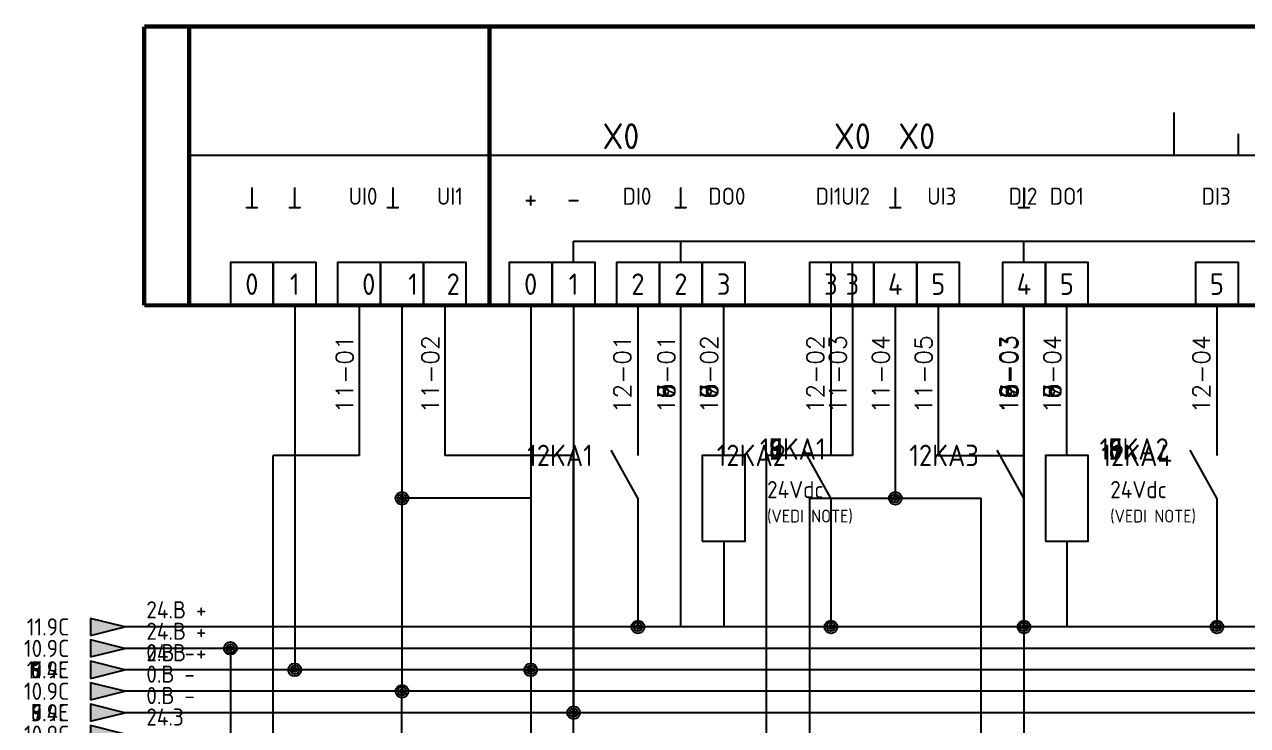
# Model space of a CAD drawing. Extents: x 21 to 417, y 13 to 260.
# Drawn here: x 21 to 163.6, y 178.5 to 260.3 of the extents above; entities that cross this region are included whole.
import ezdxf
from ezdxf.enums import TextEntityAlignment as Align

# ---------------------------------------------------------------- set-up
doc = ezdxf.new("R2010")
doc.units = 0
doc.header["$LTSCALE"] = 10
doc.layers.get('0').update_dxf_attribs({"linetype": 'CONTINUOUS'})
for name, color, linetype in [('10', 9, 'CONTINUOUS'), ('11', 9, 'CONTINUOUS'), ('12', 9, 'CONTINUOUS'), ('5', 9, 'CONTINUOUS'), ('6', 9, 'CONTINUOUS'), ('7', 9, 'CONTINUOUS'), ('8', 9, 'CONTINUOUS'), ('9', 9, 'CONTINUOUS')]:
    doc.layers.add(name, color=color, linetype=linetype)
doc.layers.get('0').freeze()
doc.styles.add('SIMPLEX', font='simplex')
doc.styles.add('SPAC', font='isocp.shx')

# ---------------------------------------------------------------- blocks, each defined once
blk = doc.blocks.new('Numero_Filo')
at = {"color": 3, "style": 'SIMPLEX'}
for tag, flags, p in [('SUPPORTO', 9, (-3.29, 2.73)), ('RIP', 1, (-0.92, 2.73)), ('N', 8, (1.08, 0.73))]:
    blk.add_attdef(tag, text='', height=2, rotation=90, dxfattribs=dict(at, flags=flags)).set_placement(p, align=Align.RIGHT)
blk = doc.blocks.new('BLK56')
at = {"color": 7}
for p, q in [((0, 12.5), (0, 17.5)), ((0, 2.5), (0, -2.5))]:
    blk.add_line(p, q, dxfattribs=at)
blk.add_lwpolyline([(-2.5, 2.5), (2.5, 2.5), (2.5, 12.5), (-2.5, 12.5)], close=True, dxfattribs=at)
at = {"color": 4, "style": 'SPAC', "flags": 9}
blk.add_attdef('QUADRO', text='', height=2.5, dxfattribs=at).set_placement((-4, 16), align=Align.RIGHT)
at = {"color": 3, "style": 'SPAC', "width": 0.75, "flags": 8}
blk.add_attdef('PINA1', text='', height=1.75, rotation=90, dxfattribs=at).set_placement((-1, 17.5), align=Align.RIGHT)
at = {"color": 4, "style": 'SPAC'}
blk.add_attdef('NOME', text='', height=2.5, dxfattribs=at).set_placement((-4, 12), align=Align.RIGHT)
at = {"color": 7, "style": 'SPAC', "flags": 9}
for tag, p in [('COSTRUTTORE', (-6, 8.5)), ('TIPO', (-6, 6))]:
    blk.add_attdef(tag, text='', height=1.5, dxfattribs=at).set_placement(p, align=Align.RIGHT)
at = {"color": 6, "style": 'SPAC'}
for tag, p, flags in [('CODICE', (3.5, 3.5), 1), ('OFFSET', (3.5, 2), 9), ('PRES', (3.5, 0.5), 9), ('DESCRIZIONE', (3.5, -1), 9), ('SUPPORTO', (3.5, -2.5), 9), ('PR4', (3.5, -4), 9)]:
    blk.add_attdef(tag, p, '', height=1, dxfattribs=dict(at, flags=flags))
at = {"color": 3, "style": 'SPAC', "width": 0.75, "flags": 8}
blk.add_attdef('PINB1', (-1, -2.5), '', height=1.75, rotation=90, dxfattribs=at)
at = {"color": 7, "style": 'SPAC', "flags": 9}
for tag, p in [('FUNZIONE1', (0, -8.5)), ('FUNZIONE2', (0, -11.5))]:
    blk.add_attdef(tag, text='', height=2, dxfattribs=at).set_placement(p, align=Align.CENTER)
blk = doc.blocks.new('PUNTO')
for radius in [0.75, 0.5, 0.25]:
    blk.add_circle((0, 0), radius)
blk = doc.blocks.new('_ALIM_1')
at = {"color": 1}
blk.add_lwpolyline([(-4, -1), (0, 0), (-4, 1)], close=True, dxfattribs=at)
blk.add_solid([(-4, 1), (-4, -1), (0, 0)], dxfattribs=at)
at = {"color": 3, "style": 'SPAC'}
blk.add_attdef('SEGNALE', (2.5, 1), '', height=2, dxfattribs=at)
at = {"color": 7, "style": 'SPAC', "flags": 8}
blk.add_attdef('REG', text='', height=2, dxfattribs=at).set_placement((-6.5, -1), align=Align.RIGHT)
at = {"color": 7, "style": 'SPAC'}
for tag, p, flags in [('PRES', (1, -2), 9), ('#LINEA', (1, -3.5), 1)]:
    blk.add_attdef(tag, p, '', height=1, dxfattribs=dict(at, flags=flags))
blk = doc.blocks.new('NA1_F')
at = {"color": 7}
for p, q in [((0, 0), (0, -5)), ((0, -10), (-3.125, -4.375)), ((0, -10), (0, -15))]:
    blk.add_line(p, q, dxfattribs=at)
at = {"color": 3, "style": 'SPAC', "width": 0.75, "flags": 8}
blk.add_attdef('PINA1', text='', height=1.75, rotation=90, dxfattribs=at).set_placement((-1, 0), align=Align.RIGHT)
at = {"color": 4, "style": 'SPAC'}
blk.add_attdef('NOME', text='', height=2.5, dxfattribs=at).set_placement((-5.25, -5), align=Align.MIDDLE_RIGHT)
at = {"color": 7, "style": 'SPAC'}
for tag, flags, p in [('REG', 8, (-5.25, -10)), ('FUNZIONE1', 9, (-5.25, -12.5)), ('FUNZIONE2', 9, (-5.25, -15))]:
    blk.add_attdef(tag, text='', height=1.5, dxfattribs=dict(at, flags=flags)).set_placement(p, align=Align.MIDDLE_RIGHT)
at = {"color": 3, "style": 'SPAC', "width": 0.75, "flags": 8}
blk.add_attdef('PINB1', (-1, -15), '', height=1.75, rotation=90, dxfattribs=at)
at = {"color": 6, "style": 'SPAC', "flags": 9}
blk.add_attdef('PRES', (1, -14.5), '', height=1, dxfattribs=at)

msp = doc.modelspace()

# ---------------------------------------------------------------- linework, layer by layer
at = {"layer": '10'}
for p, q in [((162.5, 245), (162.5, 247.5)), ((75, 245), (330.2, 245)), ((85, 232.5), (85, 235)), ((85, 235), (317.5, 235)), ((97.5, 232.5), (97.5, 235)), ((137.5, 232.5), (137.5, 235)), ((80, 227.5), (80, 185)), ((85, 227.5), (85, 180)), ((97.5, 190), (97.5, 227.5)), ((102.5, 210), (102.5, 227.5)), ((137.5, 190), (137.5, 227.5)), ((142.5, 210), (142.5, 227.5)), ((102.5, 195), (102.5, 190)), ((142.5, 195), (142.5, 190)), ((102.5, 190), (97.5, 190)), ((142.5, 190), (137.5, 190))]:
    msp.add_line(p, q, dxfattribs=at)
at = {"layer": '10', "color": 1, "linetype": 'Continuous'}
for p, q in [((407.5, 185), (32.7, 185)), ((407.5, 180), (32.7, 180))]:
    msp.add_line(p, q, dxfattribs=at)
at = {"layer": '10', "const_width": 0.5}
for points in [[(330.2, 260), (74.95, 260)], [(75.2, 227.5), (75.2, 260)], [(330.2, 227.5), (74.95, 227.5)]]:
    msp.add_lwpolyline(points, dxfattribs=at)
at = {"layer": '10'}
for points in [[(77.5, 227.5), (82.5, 227.5), (82.5, 232.5), (77.5, 232.5)], [(82.5, 227.5), (87.5, 227.5), (87.5, 232.5), (82.5, 232.5)], [(95, 227.5), (100, 227.5), (100, 232.5), (95, 232.5)], [(100, 227.5), (105, 227.5), (105, 232.5), (100, 232.5)], [(135, 227.5), (140, 227.5), (140, 232.5), (135, 232.5)], [(140, 227.5), (145, 227.5), (145, 232.5), (140, 232.5)]]:
    msp.add_lwpolyline(points, close=True, dxfattribs=at)
at = {"layer": '11'}
for p, q in [((155, 245), (155, 250)), ((40.2, 245), (385, 245)), ((60, 227.5), (60, 210)), ((65, 227.5), (65, 205)), ((70, 227.5), (70, 210)), ((117.5, 227.5), (117.5, 210)), ((122.5, 227.5), (122.5, 205)), ((127.5, 227.5), (127.5, 210)), ((60, 210), (50, 210)), ((50, 122.5), (50, 210)), ((85, 210), (70, 210)), ((85, 122.5), (85, 210)), ((107.5, 122.5), (107.5, 210)), ((117.5, 210), (107.5, 210)), ((127.5, 210), (137.5, 210)), ((137.5, 210), (137.5, 122.5)), ((80, 205), (65, 205)), ((65, 205), (65, 182.5)), ((80, 205), (80, 122.5)), ((112.5, 205), (132.5, 205)), ((112.5, 205), (112.5, 122.5)), ((132.5, 122.5), (132.5, 205)), ((45, 187.5), (45, 122.5)), ((65, 122.5), (65, 182.5))]:
    msp.add_line(p, q, dxfattribs=at)
at = {"layer": '11', "color": 1, "linetype": 'Continuous'}
for p, q in [((407.5, 187.5), (32.7, 187.5)), ((407.5, 182.5), (32.7, 182.5))]:
    msp.add_line(p, q, dxfattribs=at)
at = {"layer": '11', "const_width": 0.5}
for points in [[(385, 260), (40.2, 260)], [(40.2, 227.5), (40.2, 260)], [(385, 227.5), (40.2, 227.5)]]:
    msp.add_lwpolyline(points, dxfattribs=at)
at = {"layer": '11'}
for points in [[(57.5, 227.5), (62.5, 227.5), (62.5, 232.5), (57.5, 232.5)], [(62.5, 227.5), (67.5, 227.5), (67.5, 232.5), (62.5, 232.5)], [(67.5, 227.5), (72.5, 227.5), (72.5, 232.5), (67.5, 232.5)], [(115, 227.5), (120, 227.5), (120, 232.5), (115, 232.5)], [(120, 227.5), (125, 227.5), (125, 232.5), (120, 232.5)], [(125, 227.5), (130, 227.5), (130, 232.5), (125, 232.5)]]:
    msp.add_lwpolyline(points, close=True, dxfattribs=at)
at = {"layer": '12'}
for p, q in [((42.5, 245), (372.45, 245)), ((52.5, 227.5), (52.5, 185)), ((92.5, 227.5), (92.5, 215)), ((115, 227.5), (115, 215)), ((137.5, 227.5), (137.5, 215)), ((160, 227.5), (160, 215)), ((92.5, 200), (92.5, 197.5)), ((115, 200), (115, 197.5)), ((137.5, 200), (137.5, 197.5)), ((160, 200), (160, 197.5)), ((92.5, 197.5), (92.5, 190)), ((115, 197.5), (115, 190)), ((137.5, 197.5), (137.5, 190)), ((160, 197.5), (160, 190))]:
    msp.add_line(p, q, dxfattribs=at)
at = {"layer": '12', "color": 1, "linetype": 'Continuous'}
for p, q in [((407.5, 190), (32.7, 190)), ((407.5, 185), (32.7, 185))]:
    msp.add_line(p, q, dxfattribs=at)
at = {"layer": '12', "const_width": 0.5}
for points in [[(372.45, 260), (34.95, 260)], [(34.95, 227.5), (34.95, 260)], [(372.45, 227.5), (34.95, 227.5)]]:
    msp.add_lwpolyline(points, dxfattribs=at)
at = {"layer": '12'}
for points in [[(45, 227.5), (50, 227.5), (50, 232.5), (45, 232.5)], [(50, 227.5), (55, 227.5), (55, 232.5), (50, 232.5)], [(90, 227.5), (95, 227.5), (95, 232.5), (90, 232.5)], [(112.5, 227.5), (117.5, 227.5), (117.5, 232.5), (112.5, 232.5)], [(135, 227.5), (140, 227.5), (140, 232.5), (135, 232.5)], [(157.5, 227.5), (162.5, 227.5), (162.5, 232.5), (157.5, 232.5)]]:
    msp.add_lwpolyline(points, close=True, dxfattribs=at)
at = {"layer": '5'}
for p, q in [((162.5, 245), (162.5, 247.5)), ((75, 245), (330.2, 245)), ((85, 232.5), (85, 235)), ((85, 235), (317.5, 235)), ((97.5, 232.5), (97.5, 235)), ((137.5, 232.5), (137.5, 235)), ((80, 227.5), (80, 185)), ((85, 227.5), (85, 180)), ((97.5, 190), (97.5, 227.5)), ((102.5, 210), (102.5, 227.5)), ((137.5, 190), (137.5, 227.5)), ((142.5, 210), (142.5, 227.5)), ((102.5, 195), (102.5, 190)), ((142.5, 195), (142.5, 190)), ((102.5, 190), (97.5, 190)), ((142.5, 190), (137.5, 190))]:
    msp.add_line(p, q, dxfattribs=at)
at = {"layer": '5', "color": 1, "linetype": 'Continuous'}
for p, q in [((407.5, 185), (32.7, 185)), ((407.5, 180), (32.7, 180))]:
    msp.add_line(p, q, dxfattribs=at)
at = {"layer": '5', "const_width": 0.5}
for points in [[(330.2, 260), (74.95, 260)], [(75.2, 227.5), (75.2, 260)], [(330.2, 227.5), (74.95, 227.5)]]:
    msp.add_lwpolyline(points, dxfattribs=at)
at = {"layer": '5'}
for points in [[(77.5, 227.5), (82.5, 227.5), (82.5, 232.5), (77.5, 232.5)], [(82.5, 227.5), (87.5, 227.5), (87.5, 232.5), (82.5, 232.5)], [(95, 227.5), (100, 227.5), (100, 232.5), (95, 232.5)], [(100, 227.5), (105, 227.5), (105, 232.5), (100, 232.5)], [(135, 227.5), (140, 227.5), (140, 232.5), (135, 232.5)], [(140, 227.5), (145, 227.5), (145, 232.5), (140, 232.5)]]:
    msp.add_lwpolyline(points, close=True, dxfattribs=at)
at = {"layer": '6'}
for p, q in [((162.5, 245), (162.5, 247.5)), ((75, 245), (330.2, 245)), ((85, 232.5), (85, 235)), ((85, 235), (317.5, 235)), ((97.5, 232.5), (97.5, 235)), ((137.5, 232.5), (137.5, 235)), ((80, 227.5), (80, 185)), ((85, 227.5), (85, 180)), ((97.5, 190), (97.5, 227.5)), ((102.5, 210), (102.5, 227.5)), ((137.5, 190), (137.5, 227.5)), ((142.5, 210), (142.5, 227.5)), ((102.5, 195), (102.5, 190)), ((142.5, 195), (142.5, 190)), ((102.5, 190), (97.5, 190)), ((142.5, 190), (137.5, 190))]:
    msp.add_line(p, q, dxfattribs=at)
at = {"layer": '6', "color": 1, "linetype": 'Continuous'}
for p, q in [((407.5, 185), (32.7, 185)), ((407.5, 180), (32.7, 180))]:
    msp.add_line(p, q, dxfattribs=at)
at = {"layer": '6', "const_width": 0.5}
for points in [[(330.2, 260), (74.95, 260)], [(75.2, 227.5), (75.2, 260)], [(330.2, 227.5), (74.95, 227.5)]]:
    msp.add_lwpolyline(points, dxfattribs=at)
at = {"layer": '6'}
for points in [[(77.5, 227.5), (82.5, 227.5), (82.5, 232.5), (77.5, 232.5)], [(82.5, 227.5), (87.5, 227.5), (87.5, 232.5), (82.5, 232.5)], [(95, 227.5), (100, 227.5), (100, 232.5), (95, 232.5)], [(100, 227.5), (105, 227.5), (105, 232.5), (100, 232.5)], [(135, 227.5), (140, 227.5), (140, 232.5), (135, 232.5)], [(140, 227.5), (145, 227.5), (145, 232.5), (140, 232.5)]]:
    msp.add_lwpolyline(points, close=True, dxfattribs=at)
at = {"layer": '7'}
for p, q in [((162.5, 245), (162.5, 247.5)), ((75, 245), (330.2, 245)), ((85, 232.5), (85, 235)), ((85, 235), (317.5, 235)), ((97.5, 232.5), (97.5, 235)), ((137.5, 232.5), (137.5, 235)), ((80, 227.5), (80, 185)), ((85, 227.5), (85, 180)), ((97.5, 190), (97.5, 227.5)), ((102.5, 210), (102.5, 227.5)), ((137.5, 190), (137.5, 227.5)), ((142.5, 210), (142.5, 227.5)), ((102.5, 195), (102.5, 190)), ((142.5, 195), (142.5, 190)), ((102.5, 190), (97.5, 190)), ((142.5, 190), (137.5, 190))]:
    msp.add_line(p, q, dxfattribs=at)
at = {"layer": '7', "color": 1, "linetype": 'Continuous'}
for p, q in [((407.5, 185), (32.7, 185)), ((407.5, 180), (32.7, 180))]:
    msp.add_line(p, q, dxfattribs=at)
at = {"layer": '7', "const_width": 0.5}
for points in [[(330.2, 260), (74.95, 260)], [(75.2, 227.5), (75.2, 260)], [(330.2, 227.5), (74.95, 227.5)]]:
    msp.add_lwpolyline(points, dxfattribs=at)
at = {"layer": '7'}
for points in [[(77.5, 227.5), (82.5, 227.5), (82.5, 232.5), (77.5, 232.5)], [(82.5, 227.5), (87.5, 227.5), (87.5, 232.5), (82.5, 232.5)], [(95, 227.5), (100, 227.5), (100, 232.5), (95, 232.5)], [(100, 227.5), (105, 227.5), (105, 232.5), (100, 232.5)], [(135, 227.5), (140, 227.5), (140, 232.5), (135, 232.5)], [(140, 227.5), (145, 227.5), (145, 232.5), (140, 232.5)]]:
    msp.add_lwpolyline(points, close=True, dxfattribs=at)
at = {"layer": '8'}
for p, q in [((162.5, 245), (162.5, 247.5)), ((75, 245), (330.2, 245)), ((85, 232.5), (85, 235)), ((85, 235), (317.5, 235)), ((97.5, 232.5), (97.5, 235)), ((137.5, 232.5), (137.5, 235)), ((80, 227.5), (80, 185)), ((85, 227.5), (85, 180)), ((97.5, 190), (97.5, 227.5)), ((102.5, 210), (102.5, 227.5)), ((137.5, 190), (137.5, 227.5)), ((142.5, 210), (142.5, 227.5)), ((102.5, 195), (102.5, 190)), ((142.5, 195), (142.5, 190)), ((102.5, 190), (97.5, 190)), ((142.5, 190), (137.5, 190))]:
    msp.add_line(p, q, dxfattribs=at)
at = {"layer": '8', "color": 1, "linetype": 'Continuous'}
for p, q in [((407.5, 185), (32.7, 185)), ((407.5, 180), (32.7, 180))]:
    msp.add_line(p, q, dxfattribs=at)
at = {"layer": '8', "const_width": 0.5}
for points in [[(330.2, 260), (74.95, 260)], [(75.2, 227.5), (75.2, 260)], [(330.2, 227.5), (74.95, 227.5)]]:
    msp.add_lwpolyline(points, dxfattribs=at)
at = {"layer": '8'}
for points in [[(77.5, 227.5), (82.5, 227.5), (82.5, 232.5), (77.5, 232.5)], [(82.5, 227.5), (87.5, 227.5), (87.5, 232.5), (82.5, 232.5)], [(95, 227.5), (100, 227.5), (100, 232.5), (95, 232.5)], [(100, 227.5), (105, 227.5), (105, 232.5), (100, 232.5)], [(135, 227.5), (140, 227.5), (140, 232.5), (135, 232.5)], [(140, 227.5), (145, 227.5), (145, 232.5), (140, 232.5)]]:
    msp.add_lwpolyline(points, close=True, dxfattribs=at)
at = {"layer": '9'}
for p, q in [((162.5, 245), (162.5, 247.5)), ((75, 245), (330.2, 245)), ((85, 232.5), (85, 235)), ((85, 235), (317.5, 235)), ((97.5, 232.5), (97.5, 235)), ((137.5, 232.5), (137.5, 235)), ((80, 227.5), (80, 185)), ((85, 227.5), (85, 180)), ((97.5, 190), (97.5, 227.5)), ((102.5, 210), (102.5, 227.5)), ((137.5, 190), (137.5, 227.5)), ((142.5, 210), (142.5, 227.5)), ((102.5, 195), (102.5, 190)), ((142.5, 195), (142.5, 190)), ((102.5, 190), (97.5, 190)), ((142.5, 190), (137.5, 190))]:
    msp.add_line(p, q, dxfattribs=at)
at = {"layer": '9', "color": 1, "linetype": 'Continuous'}
for p, q in [((407.5, 185), (32.7, 185)), ((407.5, 180), (32.7, 180))]:
    msp.add_line(p, q, dxfattribs=at)
at = {"layer": '9', "const_width": 0.5}
for points in [[(330.2, 260), (74.95, 260)], [(75.2, 227.5), (75.2, 260)], [(330.2, 227.5), (74.95, 227.5)]]:
    msp.add_lwpolyline(points, dxfattribs=at)
at = {"layer": '9'}
for points in [[(77.5, 227.5), (82.5, 227.5), (82.5, 232.5), (77.5, 232.5)], [(82.5, 227.5), (87.5, 227.5), (87.5, 232.5), (82.5, 232.5)], [(95, 227.5), (100, 227.5), (100, 232.5), (95, 232.5)], [(100, 227.5), (105, 227.5), (105, 232.5), (100, 232.5)], [(135, 227.5), (140, 227.5), (140, 232.5), (135, 232.5)], [(140, 227.5), (145, 227.5), (145, 232.5), (140, 232.5)]]:
    msp.add_lwpolyline(points, close=True, dxfattribs=at)

# ---------------------------------------------------------------- block references
at = {"layer": '10'}
for name, p, values in [('Numero_Filo', (140.73, 223.28), {'N': '10-04'}), ('Numero_Filo', (95.73, 223.28), {'N': '10-01'}), ('Numero_Filo', (100.73, 223.28), {'N': '10-02'}), ('Numero_Filo', (135.73, 223.28), {'N': '10-03'}), ('_ALIM_1', (32.7, 185), {'SEGNALE': '24.B +', 'REG': '9.9C'}), ('_ALIM_1', (32.7, 180), {'SEGNALE': '0.B -', 'REG': '9.9C'})]:
    msp.add_blockref(name, p, dxfattribs=at).add_auto_attribs(values)
ref = msp.add_blockref('BLK56', (102.5, 197.5), dxfattribs=at)
ref.add_attrib('NOME', '10KA1', dxfattribs={"layer": '0', "color": 4, "height": 2.5, "style": 'SPAC'}).set_placement((114.39, 209.5), align=Align.RIGHT)
ref = msp.add_blockref('BLK56', (142.5, 197.5), dxfattribs=at)
ref.add_attrib('NOME', '10KA2', dxfattribs={"layer": '0', "color": 4, "height": 2.5, "style": 'SPAC'}).set_placement((154.39, 209.5), align=Align.RIGHT)
for p in [(80, 185), (85, 180)]:
    msp.add_blockref('PUNTO', p, dxfattribs=at)
at = {"layer": '11'}
for name, p, values in [('Numero_Filo', (120.73, 223.28), {'N': '11-04'}), ('Numero_Filo', (58.23, 223.28), {'N': '11-01'}), ('Numero_Filo', (68.23, 223.28), {'N': '11-02'}), ('Numero_Filo', (115.73, 223.28), {'N': '11-03'}), ('Numero_Filo', (125.73, 223.28), {'N': '11-05'}), ('_ALIM_1', (32.7, 187.5), {'SEGNALE': '24.B +', 'REG': '10.9C'}), ('_ALIM_1', (32.7, 182.5), {'SEGNALE': '0.B -', 'REG': '10.9C'}), ('_ALIM_1', (32.7, 177.5), {'SEGNALE': '24.3', 'REG': '10.9C'})]:
    msp.add_blockref(name, p, dxfattribs=at).add_auto_attribs(values)
for p in [(65, 205), (122.5, 205), (45, 187.5), (65, 182.5)]:
    msp.add_blockref('PUNTO', p, dxfattribs=at)
at = {"layer": '12'}
for name, p, values in [('Numero_Filo', (158.1, 223.28), {'N': '12-04'}), ('Numero_Filo', (90.6, 223.28), {'N': '12-01'}), ('Numero_Filo', (113.1, 223.28), {'N': '12-02'}), ('Numero_Filo', (135.6, 223.28), {'N': '12-03'}), ('NA1_F', (92.5, 215), {'NOME': '12KA1'}), ('NA1_F', (115, 215), {'NOME': '12KA2'}), ('NA1_F', (137.5, 215), {'NOME': '12KA3'}), ('NA1_F', (160, 215), {'NOME': '12KA4'}), ('_ALIM_1', (32.7, 190), {'SEGNALE': '24.B +', 'REG': '11.9C'}), ('_ALIM_1', (32.7, 185), {'SEGNALE': '0.B -', 'REG': '11.9C'})]:
    msp.add_blockref(name, p, dxfattribs=at).add_auto_attribs(values)
for p in [(92.5, 190), (115, 190), (137.5, 190), (160, 190), (52.5, 185)]:
    msp.add_blockref('PUNTO', p, dxfattribs=at)
at = {"layer": '5'}
for name, p, values in [('Numero_Filo', (140.73, 223.28), {'N': '5-04'}), ('Numero_Filo', (95.73, 223.28), {'N': '5-01'}), ('Numero_Filo', (100.73, 223.28), {'N': '5-02'}), ('Numero_Filo', (135.73, 223.28), {'N': '5-03'}), ('_ALIM_1', (32.7, 185), {'SEGNALE': '24.B +', 'REG': '3.4E'}), ('_ALIM_1', (32.7, 180), {'SEGNALE': '0.B -', 'REG': '3.4E'})]:
    msp.add_blockref(name, p, dxfattribs=at).add_auto_attribs(values)
ref = msp.add_blockref('BLK56', (102.5, 197.5), dxfattribs=at)
ref.add_attrib('NOME', '5KA1', dxfattribs={"layer": '0', "color": 4, "height": 2.5, "style": 'SPAC'}).set_placement((114.39, 209.5), align=Align.RIGHT)
ref = msp.add_blockref('BLK56', (142.5, 197.5), dxfattribs=at)
ref.add_attrib('NOME', '5KA2', dxfattribs={"layer": '0', "color": 4, "height": 2.5, "style": 'SPAC'}).set_placement((154.39, 209.5), align=Align.RIGHT)
for p in [(80, 185), (85, 180)]:
    msp.add_blockref('PUNTO', p, dxfattribs=at)
at = {"layer": '6'}
for name, p, values in [('Numero_Filo', (140.73, 223.28), {'N': '6-04'}), ('Numero_Filo', (95.73, 223.28), {'N': '6-01'}), ('Numero_Filo', (100.73, 223.28), {'N': '6-02'}), ('Numero_Filo', (135.73, 223.28), {'N': '6-03'}), ('_ALIM_1', (32.7, 185), {'SEGNALE': '24.B +', 'REG': '5.9C'}), ('_ALIM_1', (32.7, 180), {'SEGNALE': '0.B -', 'REG': '5.9C'})]:
    msp.add_blockref(name, p, dxfattribs=at).add_auto_attribs(values)
ref = msp.add_blockref('BLK56', (102.5, 197.5), dxfattribs=at)
ref.add_attrib('NOME', '6KA1', dxfattribs={"layer": '0', "color": 4, "height": 2.5, "style": 'SPAC'}).set_placement((114.39, 209.5), align=Align.RIGHT)
ref = msp.add_blockref('BLK56', (142.5, 197.5), dxfattribs=at)
ref.add_attrib('NOME', '6KA2', dxfattribs={"layer": '0', "color": 4, "height": 2.5, "style": 'SPAC'}).set_placement((154.39, 209.5), align=Align.RIGHT)
for p in [(80, 185), (85, 180)]:
    msp.add_blockref('PUNTO', p, dxfattribs=at)
at = {"layer": '7'}
for name, p, values in [('Numero_Filo', (140.73, 223.28), {'N': '7-04'}), ('Numero_Filo', (95.73, 223.28), {'N': '7-01'}), ('Numero_Filo', (100.73, 223.28), {'N': '7-02'}), ('Numero_Filo', (135.73, 223.28), {'N': '7-03'}), ('_ALIM_1', (32.7, 185), {'SEGNALE': '24.B +', 'REG': '6.9C'}), ('_ALIM_1', (32.7, 180), {'SEGNALE': '0.B -', 'REG': '6.9C'})]:
    msp.add_blockref(name, p, dxfattribs=at).add_auto_attribs(values)
ref = msp.add_blockref('BLK56', (102.5, 197.5), dxfattribs=at)
ref.add_attrib('NOME', '7KA1', dxfattribs={"layer": '0', "color": 4, "height": 2.5, "style": 'SPAC'}).set_placement((114.39, 209.5), align=Align.RIGHT)
ref = msp.add_blockref('BLK56', (142.5, 197.5), dxfattribs=at)
ref.add_attrib('NOME', '7KA2', dxfattribs={"layer": '0', "color": 4, "height": 2.5, "style": 'SPAC'}).set_placement((154.39, 209.5), align=Align.RIGHT)
for p in [(80, 185), (85, 180)]:
    msp.add_blockref('PUNTO', p, dxfattribs=at)
at = {"layer": '8'}
for name, p, values in [('Numero_Filo', (140.73, 223.28), {'N': '8-04'}), ('Numero_Filo', (95.73, 223.28), {'N': '8-01'}), ('Numero_Filo', (100.73, 223.28), {'N': '8-02'}), ('Numero_Filo', (135.73, 223.28), {'N': '8-03'}), ('_ALIM_1', (32.7, 185), {'SEGNALE': '24.B +', 'REG': '7.9C'}), ('_ALIM_1', (32.7, 180), {'SEGNALE': '0.B -', 'REG': '7.9C'})]:
    msp.add_blockref(name, p, dxfattribs=at).add_auto_attribs(values)
ref = msp.add_blockref('BLK56', (102.5, 197.5), dxfattribs=at)
ref.add_attrib('NOME', '8KA1', dxfattribs={"layer": '0', "color": 4, "height": 2.5, "style": 'SPAC'}).set_placement((114.39, 209.5), align=Align.RIGHT)
ref = msp.add_blockref('BLK56', (142.5, 197.5), dxfattribs=at)
ref.add_attrib('NOME', '8KA2', dxfattribs={"layer": '0', "color": 4, "height": 2.5, "style": 'SPAC'}).set_placement((154.39, 209.5), align=Align.RIGHT)
for p in [(80, 185), (85, 180)]:
    msp.add_blockref('PUNTO', p, dxfattribs=at)
at = {"layer": '9'}
for name, p, values in [('Numero_Filo', (140.73, 223.28), {'N': '9-04'}), ('Numero_Filo', (95.73, 223.28), {'N': '9-01'}), ('Numero_Filo', (100.73, 223.28), {'N': '9-02'}), ('Numero_Filo', (135.73, 223.28), {'N': '9-03'}), ('_ALIM_1', (32.7, 185), {'SEGNALE': '24.B +', 'REG': '8.9C'}), ('_ALIM_1', (32.7, 180), {'SEGNALE': '0.B -', 'REG': '8.9C'})]:
    msp.add_blockref(name, p, dxfattribs=at).add_auto_attribs(values)
ref = msp.add_blockref('BLK56', (102.5, 197.5), dxfattribs=at)
ref.add_attrib('NOME', '9KA1', dxfattribs={"layer": '0', "color": 4, "height": 2.5, "style": 'SPAC'}).set_placement((114.39, 209.5), align=Align.RIGHT)
ref = msp.add_blockref('BLK56', (142.5, 197.5), dxfattribs=at)
ref.add_attrib('NOME', '9KA2', dxfattribs={"layer": '0', "color": 4, "height": 2.5, "style": 'SPAC'}).set_placement((154.39, 209.5), align=Align.RIGHT)
for p in [(80, 185), (85, 180)]:
    msp.add_blockref('PUNTO', p, dxfattribs=at)

# ---------------------------------------------------------------- texts
at = {"layer": '10', "attachment_point": 1, "style": 'SPAC'}
for s, insert, char_height, width in [('\\pxqc;X0', (115, 248.72), 3, 5), ('{\\W0.624015; }DO0', (100, 241.22), 2, 5), ('\\pxqc;DO1', (140, 241.22), 2, 5), ('\\pxqc;+', (77.5, 241.22), 2.5, 5), ('\\pxqc;-', (82.5, 241.22), 2.5, 5), ('\\pxqc;0', (77.5, 231.22), 2.5, 5), ('\\pxqc;1', (82.5, 231.22), 2.5, 5), ('\\pxqc;2', (95, 231.22), 2.5, 5), ('\\pxqc;3', (100, 231.22), 2.5, 5), ('\\pxqc;4', (135, 231.22), 2.5, 5), ('\\pxqc;5', (140, 231.22), 2.5, 5), ('24Vdc\\P{\\H0.75x;(VEDI NOTE)}', (107.56, 207.01), 2, 12.4367), ('24Vdc\\P{\\H0.75x;(VEDI NOTE)}', (147.56, 207.01), 2, 12.4367)]:
    msp.add_mtext(s, dxfattribs=dict(at, insert=insert, char_height=char_height, width=width))
at = {"layer": '10', "char_height": 2.5, "width": 5, "attachment_point": 1, "rotation": 180, "style": 'SPAC'}
for insert in [(100, 238.78), (140, 238.78)]:
    msp.add_mtext('\\pxqc;T', dxfattribs=dict(at, insert=insert))
at = {"layer": '11', "width": 5, "attachment_point": 1, "style": 'SPAC'}
for s, insert, char_height in [('{\\W0.396325; }X0', (87.7, 248.72), 3), ('{\\W1.124015; }UI0', (57.5, 241.22), 2), ('{\\W1.374999; }UI1', (67.5, 241.22), 2), ('{\\W1.049926; }UI2', (115, 241.22), 2), ('{\\W1.073223; }UI3', (125, 241.22), 2), ('{\\W1.998031; }0', (57.5, 231.22), 2.5), ('{\\W2.25; }1', (62.5, 231.22), 2.5), ('{\\W1.893184; }2', (67.5, 231.22), 2.5), ('\\pxqc;3', (115, 231.22), 2.5), ('\\pxqc;4', (120, 231.22), 2.5), ('\\pxqc;5', (125, 231.22), 2.5)]:
    msp.add_mtext(s, dxfattribs=dict(at, insert=insert, char_height=char_height))
at = {"layer": '11', "char_height": 2.5, "width": 5, "attachment_point": 1, "rotation": 180, "style": 'SPAC'}
for s, insert in [('{\\W1.875; }T', (67.5, 238.78)), ('\\pxqc;T', (125, 238.78))]:
    msp.add_mtext(s, dxfattribs=dict(at, insert=insert))
at = {"layer": '12', "width": 5, "attachment_point": 1, "style": 'SPAC'}
for s, insert, char_height in [('\\pxqc;X0', (122.5, 248.72), 3), ('{\\W0.624015; }DI0', (90, 241.22), 2), ('{\\W0.624015; }DI1', (112.5, 241.22), 2), ('{\\W0.624015; }DI2', (135, 241.22), 2), ('{\\W0.624015; }DI3', (157.5, 241.22), 2), ('\\pxqc;0', (45, 231.22), 2.5), ('\\pxqc;1', (50, 231.22), 2.5), ('\\pxqc;2', (90, 231.22), 2.5), ('\\pxqc;3', (112.5, 231.22), 2.5), ('\\pxqc;4', (135, 231.22), 2.5), ('\\pxqc;5', (157.5, 231.22), 2.5)]:
    msp.add_mtext(s, dxfattribs=dict(at, insert=insert, char_height=char_height))
at = {"layer": '12', "char_height": 2.5, "width": 5, "attachment_point": 1, "rotation": 180, "style": 'SPAC'}
for insert in [(50, 238.78), (55, 238.78)]:
    msp.add_mtext('\\pxqc;T', dxfattribs=dict(at, insert=insert))
at = {"layer": '5', "attachment_point": 1, "style": 'SPAC'}
for s, insert, char_height, width in [('\\pxqc;X0', (115, 248.72), 3, 5), ('{\\W0.624015; }DO0', (100, 241.22), 2, 5), ('\\pxqc;DO1', (140, 241.22), 2, 5), ('\\pxqc;+', (77.5, 241.22), 2.5, 5), ('\\pxqc;-', (82.5, 241.22), 2.5, 5), ('\\pxqc;0', (77.5, 231.22), 2.5, 5), ('\\pxqc;1', (82.5, 231.22), 2.5, 5), ('\\pxqc;2', (95, 231.22), 2.5, 5), ('\\pxqc;3', (100, 231.22), 2.5, 5), ('\\pxqc;4', (135, 231.22), 2.5, 5), ('\\pxqc;5', (140, 231.22), 2.5, 5), ('24Vdc\\P{\\H0.75x;(VEDI NOTE)}', (107.56, 207.01), 2, 12.4367), ('24Vdc\\P{\\H0.75x;(VEDI NOTE)}', (147.56, 207.01), 2, 12.4367)]:
    msp.add_mtext(s, dxfattribs=dict(at, insert=insert, char_height=char_height, width=width))
at = {"layer": '5', "char_height": 2.5, "width": 5, "attachment_point": 1, "rotation": 180, "style": 'SPAC'}
for insert in [(100, 238.78), (140, 238.78)]:
    msp.add_mtext('\\pxqc;T', dxfattribs=dict(at, insert=insert))
at = {"layer": '6', "attachment_point": 1, "style": 'SPAC'}
for s, insert, char_height, width in [('\\pxqc;X0', (115, 248.72), 3, 5), ('{\\W0.624015; }DO0', (100, 241.22), 2, 5), ('\\pxqc;DO1', (140, 241.22), 2, 5), ('\\pxqc;+', (77.5, 241.22), 2.5, 5), ('\\pxqc;-', (82.5, 241.22), 2.5, 5), ('\\pxqc;0', (77.5, 231.22), 2.5, 5), ('\\pxqc;1', (82.5, 231.22), 2.5, 5), ('\\pxqc;2', (95, 231.22), 2.5, 5), ('\\pxqc;3', (100, 231.22), 2.5, 5), ('\\pxqc;4', (135, 231.22), 2.5, 5), ('\\pxqc;5', (140, 231.22), 2.5, 5), ('24Vdc\\P{\\H0.75x;(VEDI NOTE)}', (107.56, 207.01), 2, 12.4367), ('24Vdc\\P{\\H0.75x;(VEDI NOTE)}', (147.56, 207.01), 2, 12.4367)]:
    msp.add_mtext(s, dxfattribs=dict(at, insert=insert, char_height=char_height, width=width))
at = {"layer": '6', "char_height": 2.5, "width": 5, "attachment_point": 1, "rotation": 180, "style": 'SPAC'}
for insert in [(100, 238.78), (140, 238.78)]:
    msp.add_mtext('\\pxqc;T', dxfattribs=dict(at, insert=insert))
at = {"layer": '7', "attachment_point": 1, "style": 'SPAC'}
for s, insert, char_height, width in [('\\pxqc;X0', (115, 248.72), 3, 5), ('{\\W0.624015; }DO0', (100, 241.22), 2, 5), ('\\pxqc;DO1', (140, 241.22), 2, 5), ('\\pxqc;+', (77.5, 241.22), 2.5, 5), ('\\pxqc;-', (82.5, 241.22), 2.5, 5), ('\\pxqc;0', (77.5, 231.22), 2.5, 5), ('\\pxqc;1', (82.5, 231.22), 2.5, 5), ('\\pxqc;2', (95, 231.22), 2.5, 5), ('\\pxqc;3', (100, 231.22), 2.5, 5), ('\\pxqc;4', (135, 231.22), 2.5, 5), ('\\pxqc;5', (140, 231.22), 2.5, 5), ('24Vdc\\P{\\H0.75x;(VEDI NOTE)}', (107.56, 207.01), 2, 12.4367), ('24Vdc\\P{\\H0.75x;(VEDI NOTE)}', (147.56, 207.01), 2, 12.4367)]:
    msp.add_mtext(s, dxfattribs=dict(at, insert=insert, char_height=char_height, width=width))
at = {"layer": '7', "char_height": 2.5, "width": 5, "attachment_point": 1, "rotation": 180, "style": 'SPAC'}
for insert in [(100, 238.78), (140, 238.78)]:
    msp.add_mtext('\\pxqc;T', dxfattribs=dict(at, insert=insert))
at = {"layer": '8', "attachment_point": 1, "style": 'SPAC'}
for s, insert, char_height, width in [('\\pxqc;X0', (115, 248.72), 3, 5), ('{\\W0.624015; }DO0', (100, 241.22), 2, 5), ('\\pxqc;DO1', (140, 241.22), 2, 5), ('\\pxqc;+', (77.5, 241.22), 2.5, 5), ('\\pxqc;-', (82.5, 241.22), 2.5, 5), ('\\pxqc;0', (77.5, 231.22), 2.5, 5), ('\\pxqc;1', (82.5, 231.22), 2.5, 5), ('\\pxqc;2', (95, 231.22), 2.5, 5), ('\\pxqc;3', (100, 231.22), 2.5, 5), ('\\pxqc;4', (135, 231.22), 2.5, 5), ('\\pxqc;5', (140, 231.22), 2.5, 5), ('24Vdc\\P{\\H0.75x;(VEDI NOTE)}', (107.56, 207.01), 2, 12.4367), ('24Vdc\\P{\\H0.75x;(VEDI NOTE)}', (147.56, 207.01), 2, 12.4367)]:
    msp.add_mtext(s, dxfattribs=dict(at, insert=insert, char_height=char_height, width=width))
at = {"layer": '8', "char_height": 2.5, "width": 5, "attachment_point": 1, "rotation": 180, "style": 'SPAC'}
for insert in [(100, 238.78), (140, 238.78)]:
    msp.add_mtext('\\pxqc;T', dxfattribs=dict(at, insert=insert))
at = {"layer": '9', "attachment_point": 1, "style": 'SPAC'}
for s, insert, char_height, width in [('\\pxqc;X0', (115, 248.72), 3, 5), ('{\\W0.624015; }DO0', (100, 241.22), 2, 5), ('\\pxqc;DO1', (140, 241.22), 2, 5), ('\\pxqc;+', (77.5, 241.22), 2.5, 5), ('\\pxqc;-', (82.5, 241.22), 2.5, 5), ('\\pxqc;0', (77.5, 231.22), 2.5, 5), ('\\pxqc;1', (82.5, 231.22), 2.5, 5), ('\\pxqc;2', (95, 231.22), 2.5, 5), ('\\pxqc;3', (100, 231.22), 2.5, 5), ('\\pxqc;4', (135, 231.22), 2.5, 5), ('\\pxqc;5', (140, 231.22), 2.5, 5), ('24Vdc\\P{\\H0.75x;(VEDI NOTE)}', (107.56, 207.01), 2, 12.4367), ('24Vdc\\P{\\H0.75x;(VEDI NOTE)}', (147.56, 207.01), 2, 12.4367)]:
    msp.add_mtext(s, dxfattribs=dict(at, insert=insert, char_height=char_height, width=width))
at = {"layer": '9', "char_height": 2.5, "width": 5, "attachment_point": 1, "rotation": 180, "style": 'SPAC'}
for insert in [(100, 238.78), (140, 238.78)]:
    msp.add_mtext('\\pxqc;T', dxfattribs=dict(at, insert=insert))

doc.saveas('drawing.dxf')
